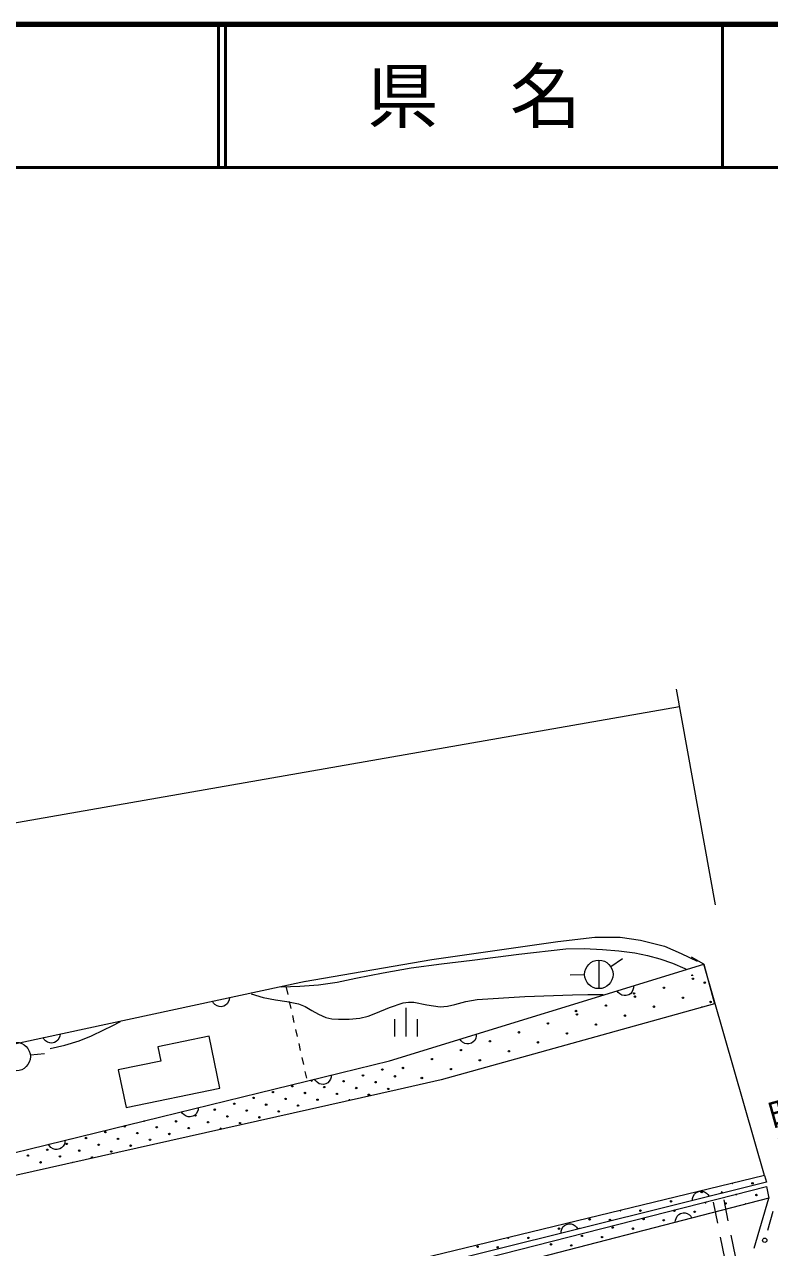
# Model space of a CAD drawing. Units: millimetres, scale not verified. Extents: x 40000 to 680000, y 20000 to 380000.
# Drawn here: x 284186 to 336278, y 294517 to 380000 of the extents above; entities that cross this region are included whole.
import ezdxf
from ezdxf.enums import TextEntityAlignment as Align

# ---------------------------------------------------------------- set-up
doc = ezdxf.new("R2010")
doc.units = ezdxf.units.MM
doc.header["$LTSCALE"] = 1000
doc.linetypes.add('USER2', pattern=[1, 0.5, -0.5])
doc.linetypes.add('USER4', pattern=[2.5, 1.5, -1])
for name, color, linetype, lineweight in [('M-TTL', 2, 'Continuous', 140), ('M-TTL-LINE', 7, 'Continuous', 50), ('S-BGD', 1, 'Continuous', 13), ('S-BGD-HTXT', 6, 'Continuous', 13)]:
    doc.layers.add(name, color=color, linetype=linetype, lineweight=lineweight)
doc.layers.add('M-TTL-TXT', color=7, linetype='Continuous')
doc.styles.add('@ＭＳ ゴシック', font='')
doc.styles.add('ＭＳ ゴシック', font='')
doc.styles.get('@ＭＳ ゴシック').set_extended_font_data('@MS Gothic')
doc.styles.get('ＭＳ ゴシック').set_extended_font_data('MS Gothic')

msp = doc.modelspace()

# ---------------------------------------------------------------- linework, layer by layer
at = {"layer": 'M-TTL'}
msp.add_line((680000, 380000), (40000, 380000), dxfattribs=at)
at = {"layer": 'M-TTL-LINE'}
for p, q in [((297750, 380000), (297750, 370000)), ((298250, 380000), (298250, 370000)), ((333000, 380000), (333000, 370000)), ((40000, 370000), (680000, 370000))]:
    msp.add_line(p, q, dxfattribs=at)
at = {"layer": 'S-BGD'}
for p, q in [((312673, 314643), (321477, 315908)), ((321477, 315908), (324057, 316201)), ((324057, 316201), (325831, 316202)), ((325831, 316202), (327250, 316010)), ((327250, 316010), (328928, 315592)), ((328928, 315592), (330089, 315077)), ((303750, 313107), (312673, 314643)), ((313349, 314355), (315491, 314592)), ((315491, 314592), (318757, 315025)), ((318757, 315025), (322026, 315398)), ((322026, 315398), (323315, 315406)), ((323315, 315406), (324607, 315354)), ((324341, 314602), (324342, 312612)), ((324607, 315354), (325735, 315262)), ((325173, 314162), (326005, 314718)), ((325735, 315262), (326854, 315111)), ((326854, 315111), (327736, 314934)), ((327736, 314934), (328615, 314696)), ((328615, 314696), (329501, 314384)), ((330089, 315077), (331219, 314530)), ((331688, 314318), (330814, 314803)), ((307354, 313337), (309274, 313727)), ((309274, 313727), (311214, 314059)), ((309705, 307565), (331688, 314318)), ((311214, 314059), (313349, 314355)), ((329501, 314384), (330363, 314017)), ((330363, 314017), (330400, 314001)), ((330400, 314001), (330445, 313981)), ((335916, 299544), (331688, 314318)), ((331688, 314318), (332428, 311548)), ((280165, 308044), (303846, 313127)), ((303450, 312774), (304752, 312876)), ((304752, 312876), (306052, 313076)), ((306052, 313076), (307354, 313337)), ((323342, 313580), (322342, 313553)), ((300044, 312245), (300879, 312004)), ((302140, 312731), (303450, 312774)), ((315833, 311861), (319169, 312053)), ((319169, 312053), (322508, 312185)), ((322508, 312185), (323575, 312197)), ((323575, 312197), (324653, 312202)), ((325703, 312335), (325619, 312454)), ((325806, 312244), (325703, 312335)), ((325956, 312152), (325806, 312244)), ((326104, 312122), (325956, 312152)), ((326251, 312123), (326104, 312122)), ((326429, 312178), (326251, 312123)), ((326551, 312260), (326429, 312178)), ((326656, 312367), (326551, 312260)), ((326726, 312527), (326656, 312367)), ((326761, 312660), (326726, 312527)), ((326766, 312806), (326761, 312660)), ((297412, 311605), (297339, 311731)), ((297507, 311506), (297412, 311605)), ((297649, 311401), (297507, 311506)), ((297793, 311359), (297649, 311401)), ((297940, 311347), (297793, 311359)), ((298122, 311386), (297940, 311347)), ((298251, 311457), (298122, 311386)), ((298365, 311555), (298251, 311457)), ((298449, 311708), (298365, 311555)), ((298494, 311838), (298449, 311708)), ((298512, 311983), (298494, 311838)), ((300879, 312004), (301729, 311821)), ((301729, 311821), (302537, 311716)), ((302537, 311716), (303334, 311551)), ((303334, 311551), (303807, 311353)), ((303807, 311353), (304270, 311092)), ((308758, 310891), (309701, 311284)), ((309701, 311284), (310673, 311623)), ((310673, 311623), (311033, 311674)), ((310847, 311262), (310849, 309262)), ((311033, 311674), (311405, 311663)), ((311405, 311663), (312322, 311476)), ((312322, 311476), (313250, 311349)), ((313250, 311349), (313760, 311398)), ((332428, 311548), (313321, 306240)), ((313760, 311398), (314280, 311510)), ((314280, 311510), (315054, 311716)), ((315054, 311716), (315833, 311861)), ((290317, 310020), (290896, 310309)), ((304270, 311092), (304749, 310818)), ((304749, 310818), (305248, 310602)), ((305248, 310602), (305683, 310506)), ((305683, 310506), (306133, 310469)), ((306133, 310469), (306894, 310483)), ((306894, 310483), (307640, 310558)), ((307640, 310558), (308208, 310695)), ((308208, 310695), (308758, 310891)), ((310048, 310467), (310049, 309267)), ((311648, 310468), (311649, 309268)), ((288884, 309314), (289738, 309729)), ((289738, 309729), (290317, 310020)), ((285571, 309064), (285498, 309189)), ((285666, 308964), (285571, 309064)), ((285808, 308860), (285666, 308964)), ((285953, 308817), (285808, 308860)), ((286099, 308806), (285953, 308817)), ((285990, 308417), (287014, 308660)), ((286281, 308845), (286099, 308806)), ((286410, 308915), (286281, 308845)), ((286524, 309013), (286410, 308915)), ((286608, 309166), (286524, 309013)), ((286654, 309296), (286608, 309166)), ((286672, 309441), (286654, 309296)), ((287014, 308660), (288017, 308960)), ((288017, 308960), (288884, 309314)), ((297096, 309300), (293503, 308554)), ((297852, 305659), (297096, 309300)), ((314711, 308958), (314628, 309077)), ((314814, 308867), (314711, 308958)), ((314965, 308776), (314814, 308867)), ((315112, 308746), (314965, 308776)), ((315259, 308747), (315112, 308746)), ((315437, 308801), (315259, 308747)), ((315560, 308883), (315437, 308801)), ((315665, 308991), (315560, 308883)), ((315735, 309150), (315665, 308991)), ((315769, 309283), (315735, 309150)), ((315775, 309429), (315769, 309283)), ((284602, 307975), (285596, 308086)), ((293503, 308554), (293711, 307549)), ((281797, 300743), (309705, 307565)), ((293711, 307549), (290749, 306935)), ((290749, 306935), (291296, 304299)), ((304548, 306162), (304471, 306285)), ((304645, 306065), (304548, 306162)), ((304790, 305965), (304645, 306065)), ((305390, 306037), (305263, 305963)), ((305501, 306139), (305390, 306037)), ((305581, 306294), (305501, 306139)), ((305623, 306425), (305581, 306294)), ((305637, 306570), (305623, 306425)), ((313321, 306240), (310240, 305551)), ((310240, 305551), (282115, 299224)), ((291296, 304299), (297852, 305659)), ((304936, 305926), (304790, 305965)), ((305083, 305919), (304936, 305926)), ((305263, 305963), (305083, 305919)), ((295245, 303888), (295168, 304012)), ((295343, 303792), (295245, 303888)), ((295488, 303691), (295343, 303792)), ((295633, 303653), (295488, 303691)), ((295780, 303645), (295633, 303653)), ((295961, 303689), (295780, 303645)), ((296088, 303764), (295961, 303689)), ((296199, 303865), (296088, 303764)), ((296278, 304020), (296199, 303865)), ((296320, 304151), (296278, 304020)), ((296334, 304297), (296320, 304151)), ((287018, 301877), (286975, 301747)), ((287031, 302023), (287018, 301877)), ((285942, 301615), (285866, 301738)), ((286040, 301518), (285942, 301615)), ((286185, 301418), (286040, 301518)), ((286330, 301379), (286185, 301418)), ((286477, 301372), (286330, 301379)), ((286658, 301416), (286477, 301372)), ((286785, 301490), (286658, 301416)), ((286896, 301591), (286785, 301490)), ((286975, 301747), (286896, 301591)), ((335916, 299544), (305221, 292122)), ((335916, 299544), (336061, 299095)), ((336061, 299095), (308507, 292237)), ((310756, 292343), (336070, 298788)), ((331020, 298239), (331131, 298341)), ((331131, 298341), (331258, 298416)), ((331258, 298416), (331438, 298460)), ((331438, 298460), (331585, 298454)), ((331585, 298454), (331731, 298416)), ((331731, 298416), (331876, 298316)), ((336070, 298788), (336220, 297966)), ((336220, 297966), (312412, 291821)), ((330887, 297807), (330900, 297952)), ((330900, 297952), (330942, 298083)), ((330942, 298083), (331020, 298239)), ((331876, 298316), (331974, 298220)), ((331974, 298220), (332051, 298097)), ((335202, 294468), (336220, 297966)), ((329739, 296557), (329817, 296713)), ((329817, 296713), (329927, 296816)), ((329927, 296816), (330053, 296892)), ((330053, 296892), (330233, 296938)), ((330233, 296938), (330380, 296933)), ((330380, 296933), (330526, 296896)), ((330526, 296896), (330672, 296798)), ((330672, 296798), (330771, 296702)), ((330771, 296702), (330849, 296580)), ((336147, 295731), (336530, 297069)), ((321715, 295666), (321757, 295797)), ((321757, 295797), (321836, 295953)), ((321836, 295953), (321946, 296055)), ((321946, 296055), (322073, 296130)), ((322073, 296130), (322253, 296175)), ((322253, 296175), (322400, 296168)), ((322400, 296168), (322546, 296130)), ((322546, 296130), (322691, 296030)), ((322691, 296030), (322789, 295934)), ((322789, 295934), (322866, 295811)), ((329687, 296280), (329699, 296426)), ((329699, 296426), (329739, 296557)), ((321702, 295521), (321715, 295666))]:
    msp.add_line(p, q, dxfattribs=at)
at = {"layer": 'S-BGD', "linetype": 'USER2'}
msp.add_line((302480, 312685), (303941, 306197), dxfattribs=at)
at = {"layer": 'S-BGD', "linetype": 'USER4'}
for p, q in [((332340, 297686), (335247, 283284)), ((333071, 297843), (335978, 283441))]:
    msp.add_line(p, q, dxfattribs=at)
at = {"layer": 'S-BGD'}
for centre, radius in [((324342, 313607), 995), ((330920, 313298), 49.8), ((331748, 313032), 49.8), ((326805, 312277), 49.8), ((326865, 312052), 49.8), ((328893, 312675), 49.8), ((330218, 311972), 49.8), ((324837, 311429), 49.8), ((328190, 311349), 49.8), ((332157, 311679), 49.8), ((322744, 311049), 49.8), ((322809, 310806), 49.8), ((326162, 310726), 49.8), ((318754, 309560), 49.8), ((320781, 310183), 49.8), ((322107, 309480), 49.8), ((324135, 310103), 49.8), ((283609, 307863), 995), ((316726, 308937), 49.8), ((320079, 308857), 49.8), ((312670, 307691), 49.8), ((314698, 308314), 49.8), ((318051, 308234), 49.8), ((309207, 306957), 49.8), ((310643, 307068), 49.8), ((313996, 306989), 49.8), ((316023, 307611), 49.8), ((306500, 306138), 49.8), ((307853, 306547), 49.8), ((308735, 306075), 49.8), ((310088, 306484), 49.8), ((311968, 306366), 49.8), ((301557, 305383), 49.8), ((302911, 305792), 49.8), ((303792, 305320), 49.8), ((305146, 305729), 49.8), ((306027, 305257), 49.8), ((307381, 305666), 49.8), ((308263, 305194), 49.8), ((309616, 305603), 49.8), ((298850, 304564), 49.8), ((300203, 304973), 49.8), ((301085, 304501), 49.8), ((302438, 304910), 49.8), ((303320, 304438), 49.8), ((304674, 304847), 49.8), ((296142, 303746), 49.8), ((297496, 304155), 49.8), ((298377, 303683), 49.8), ((299731, 304092), 49.8), ((300613, 303620), 49.8), ((301966, 304029), 49.8), ((289846, 302581), 49.8), ((291200, 302990), 49.8), ((293435, 302927), 49.8), ((294788, 303336), 49.8), ((295670, 302864), 49.8), ((297024, 303273), 49.8), ((299259, 303210), 49.8), ((287138, 301762), 49.8), ((288492, 302172), 49.8), ((290727, 302109), 49.8), ((292081, 302518), 49.8), ((292963, 302046), 49.8), ((294316, 302455), 49.8), ((284431, 300944), 49.8), ((285785, 301353), 49.8), ((286666, 300881), 49.8), ((288020, 301290), 49.8), ((289374, 301699), 49.8), ((290255, 301227), 49.8), ((291609, 301636), 49.8), ((285313, 300472), 49.8), ((288901, 300818), 49.8), ((331533, 298394), 49.8), ((335086, 299004), 49.8), ((329393, 297746), 49.8), ((333200, 297601), 49.8), ((335357, 298189), 49.8), ((327253, 297097), 49.8), ((329630, 297091), 49.8), ((331042, 297013), 49.8), ((321559, 295838), 49.8), ((323699, 296487), 49.8), ((325113, 296448), 49.8), ((325316, 295915), 49.8), ((326728, 295836), 49.8), ((327473, 296503), 49.8), ((328885, 296425), 49.8), ((319419, 295189), 49.8), ((323158, 295327), 49.8), ((324570, 295248), 49.8), ((335945, 295024), 149), ((315866, 294579), 49.8), ((317280, 294541), 49.8), ((321001, 294739), 49.8), ((322413, 294660), 49.8)]:
    msp.add_circle(centre, radius, dxfattribs=at)
for centre, start, end in [((330866, 313504), 351.31062, 188.78758), ((331543, 311270), 55.11054, 155.94191), ((304264, 306201), 152.56436, 54.90514), ((305618, 306610), 254.43426, 313.03524), ((306909, 304784), 32.38251, 172.97566), ((292553, 303399), 225.48254, 341.98696), ((297905, 302801), 343.07573, 222.28245), ((287548, 300409), 59.39225, 145.96592), ((332946, 298356), 329.31221, 238.64048), ((333672, 299043), 247.88705, 319.29846), ((331788, 297679), 173.65091, 34.91812), ((333945, 298268), 218.18246, 350.38657), ((334612, 297522), 48.75797, 160.18756), ((325839, 297136), 226.9715, 340.21401), ((322973, 295799), 61.63578, 146.31692), ((318006, 295228), 210.34995, 356.83556)]:
    msp.add_arc(centre, 49.8, start, end, dxfattribs=at)
at = {"layer": 'S-BGD-HTXT'}
for p, q in [((329760, 333546), (332483, 318478)), ((224036, 313798), (329980, 332329))]:
    msp.add_line(p, q, dxfattribs=at)

# ---------------------------------------------------------------- texts
at = {"layer": 'M-TTL-TXT', "style": 'ＭＳ ゴシック'}
msp.add_text('県\u3000名', height=3666, dxfattribs=at).set_placement((315625, 375000), align=Align.MIDDLE_CENTER)
at = {"layer": 'S-BGD', "style": '@ＭＳ ゴシック'}
msp.add_text('昭和橋', height=1833, rotation=285.6, dxfattribs=at).set_placement((335694, 304786), align=Align.BOTTOM_LEFT)

doc.saveas('drawing.dxf')
